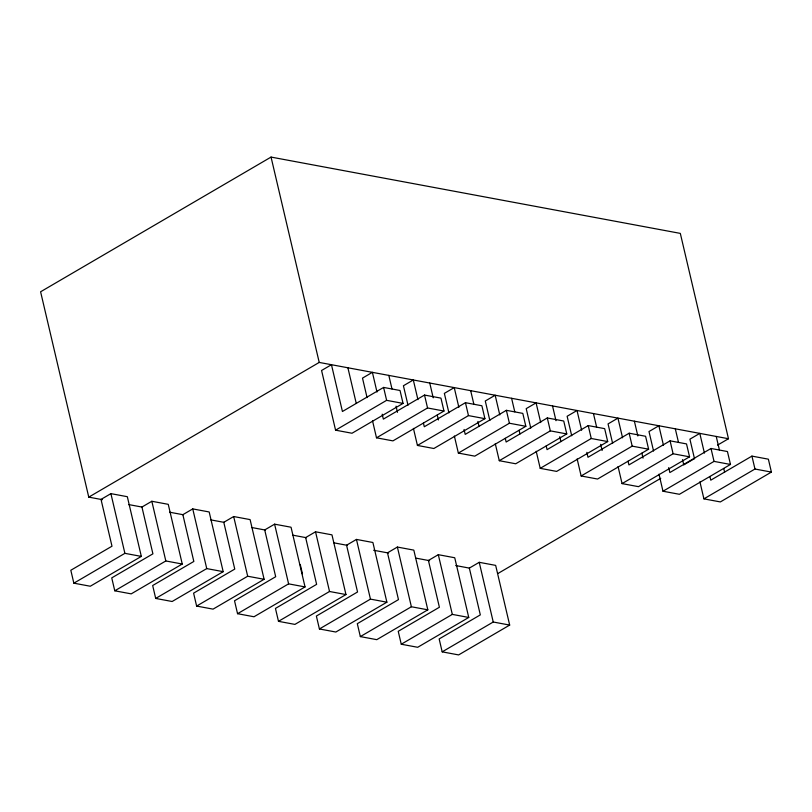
<?xml version="1.0" encoding="UTF-8"?>
<svg xmlns="http://www.w3.org/2000/svg" width="812" height="812" viewBox="0 0 812 812"><rect width="100%" height="100%" fill="white"/><g stroke="black" fill="none" stroke-linecap="round" stroke-linejoin="round"><path stroke-width="1.22" d="M717.554 445.118L728.476 438.734L680.314 233.389L271.046 157.081L40.6 291.782L88.762 497.127L102.444 499.684M88.762 497.127L319.217 362.426L728.476 438.734M110.899 493.635L101.013 499.41L111.985 546.202L70.817 570.257L73.851 583.178L90.284 586.234L141.329 556.403L127.332 496.7L110.899 493.635L124.896 553.337L141.329 556.403M151.824 501.268L141.938 507.043L152.91 553.835L111.741 577.89L114.776 590.801L131.209 593.866L182.253 564.025L168.257 504.333L151.824 501.268L165.821 560.96L182.253 564.025M383.599 387.425L342.431 411.491L331.458 364.71L321.572 370.485L335.579 430.177L352.012 433.243L403.056 403.402L400.032 390.491L383.599 387.425L386.624 400.336L403.056 403.402M192.748 508.901L182.862 514.676L193.835 561.457L152.676 585.523L155.701 598.434L172.134 601.499L223.188 571.658L209.181 511.966L192.748 508.901L206.745 568.593L223.188 571.658M73.851 583.178L124.896 553.337M335.579 430.177L386.624 400.336M372.505 420.758L376.504 437.81L392.937 440.875L443.981 411.034L440.957 398.124L424.524 395.058L383.355 419.124L382.208 414.191M233.673 516.533L223.787 522.309L234.759 569.09L193.601 593.156L196.626 606.067L213.059 609.132L264.113 579.291L250.106 519.599L233.673 516.533L247.68 576.226L264.113 579.291M114.776 590.801L165.821 560.96M376.504 437.81L427.548 407.969L443.981 411.034M413.43 428.391L417.429 445.443L433.862 448.508L484.916 418.667L481.881 405.756L465.449 402.691L424.29 426.757L423.417 423.062M274.598 524.166L264.712 529.942L275.684 576.723L234.526 600.789L237.551 613.699L253.994 616.765L305.038 586.924L291.041 527.221L274.598 524.166L288.605 583.858L305.038 586.924M155.701 598.434L206.745 568.593M417.429 445.443L468.473 415.602L484.916 418.667M454.355 436.024L458.354 453.076L474.787 456.141L525.841 426.3L522.806 413.389L506.373 410.324L465.215 434.379L464.058 429.457M315.533 531.789L305.647 537.574L316.619 584.356L275.451 608.421L278.486 621.332L294.918 624.398L345.963 594.557L331.966 534.854L315.533 531.789L329.53 591.491L345.963 594.557M196.626 606.067L247.68 576.226M458.354 453.076L509.408 423.235L525.841 426.3M495.279 443.646L499.278 460.708L515.721 463.774L566.766 433.933L563.741 421.022L547.298 417.957L506.14 442.012L505.277 438.318M356.458 539.422L346.572 545.207L357.544 591.989L316.375 616.054L319.41 628.965L335.843 632.03L386.888 602.189L372.891 542.487L356.458 539.422L370.455 599.124L386.888 602.189M237.551 613.699L288.605 583.858M499.278 460.708L550.333 430.867L566.766 433.933M536.204 451.279L540.213 468.341L556.646 471.407L607.691 441.566L604.666 428.645L588.233 425.589L547.065 449.645L546.202 445.95M397.383 547.055L387.497 552.83L398.469 599.621L357.31 623.677L360.335 636.598L376.768 639.663L427.822 609.822L413.815 550.12L397.383 547.055L411.379 606.757L427.822 609.822M278.486 621.332L329.53 591.491M540.213 468.341L591.258 438.5L607.691 441.566M577.139 458.912L581.138 475.974L597.571 479.039L648.615 449.198L645.591 436.277L629.158 433.212L587.989 457.278L586.832 452.355M438.307 554.687L428.421 560.463L439.393 607.254L398.235 631.31L401.26 644.231L417.693 647.286L468.747 617.455L454.74 557.753L438.307 554.687L452.314 614.39L468.747 617.455M319.41 628.965L370.455 599.124M581.138 475.974L632.183 446.133L648.615 449.198M618.064 466.545L622.063 483.607L638.496 486.662L689.55 456.821L686.516 443.91L670.083 440.845L628.914 464.911L628.052 461.216M479.232 562.32L469.346 568.096L480.318 614.887L439.16 638.942L442.185 651.853L458.628 654.919L509.672 625.078L495.665 565.385L479.232 562.32L493.239 622.012L509.672 625.078M360.335 636.598L411.379 606.757M622.063 483.607L673.107 453.766L689.55 456.821M658.989 474.178L662.988 491.23L679.421 494.295L730.475 464.454L727.44 451.543L711.007 448.478L669.849 472.543L668.692 467.621M498.03 573.445L660.765 478.319M683.704 464.911L694.625 458.526M401.26 644.231L452.314 614.39M662.988 491.23L714.042 461.389L730.475 464.454M699.914 481.81L703.913 498.862L720.356 501.928L771.4 472.087L768.375 459.176L751.932 456.111L710.774 480.176L709.911 476.482M442.185 651.853L493.239 622.012M703.913 498.862L754.967 469.021L771.4 472.087M128.57 504.556L142.252 507.104M169.617 512.21L183.309 514.757M210.673 519.863L224.356 522.41M251.72 527.516L265.402 530.074M292.777 535.169L306.459 537.727M333.823 542.822L347.506 545.38M373.632 550.252L388.562 553.033M415.927 558.138L429.609 560.686M455.735 565.558L469.417 568.116M751.932 456.111L754.967 469.021M716.235 436.45L719.412 450M723.746 468.463L724.608 472.158M711.007 448.478L714.042 461.389M704.42 453.086L699.802 433.385L689.916 439.17L694.483 458.658M675.31 428.817L678.487 442.367M682.527 459.602L683.684 464.525M670.083 440.845L673.107 453.766M663.495 445.453L658.877 425.762L648.991 431.537L653.558 451.025M634.385 421.195L637.846 435.963M641.886 453.197L643.043 458.13M629.158 433.212L632.183 446.133M622.571 437.82L617.942 418.129L608.056 423.905L612.634 443.393M593.45 413.562L596.627 427.102M600.677 444.337L602.118 450.498M588.233 425.589L591.258 438.5M581.636 430.198L577.017 410.496L567.131 416.272L571.709 435.77M552.525 405.929L555.997 420.697M559.742 436.704L560.899 441.626M547.298 417.957L550.333 430.867M540.711 422.565L536.093 402.864L526.206 408.639L530.774 428.137M511.601 398.296L514.778 411.836M519.112 430.309L519.974 434.004M506.373 410.324L509.408 423.235M499.786 414.932L495.168 395.231L485.282 401.006L489.849 420.504M470.676 390.663L473.853 404.203M477.892 421.448L479.05 426.371M465.449 402.691L468.473 415.602M458.861 407.299L454.243 387.598L444.357 393.373L448.924 412.872M429.751 383.031L433.212 397.809M437.252 415.044L438.409 419.966M424.524 395.058L427.548 407.969M417.936 399.666L413.308 379.965L403.422 385.751L408 405.239M388.816 375.398L391.993 388.948M396.043 406.183L397.484 412.334M377.001 392.034L372.383 372.332L362.497 378.118L367.075 397.606M347.891 367.765L356.265 403.473M271.046 157.081L319.217 362.426M300.288 564.675L302.46 573.942"/></g></svg>
